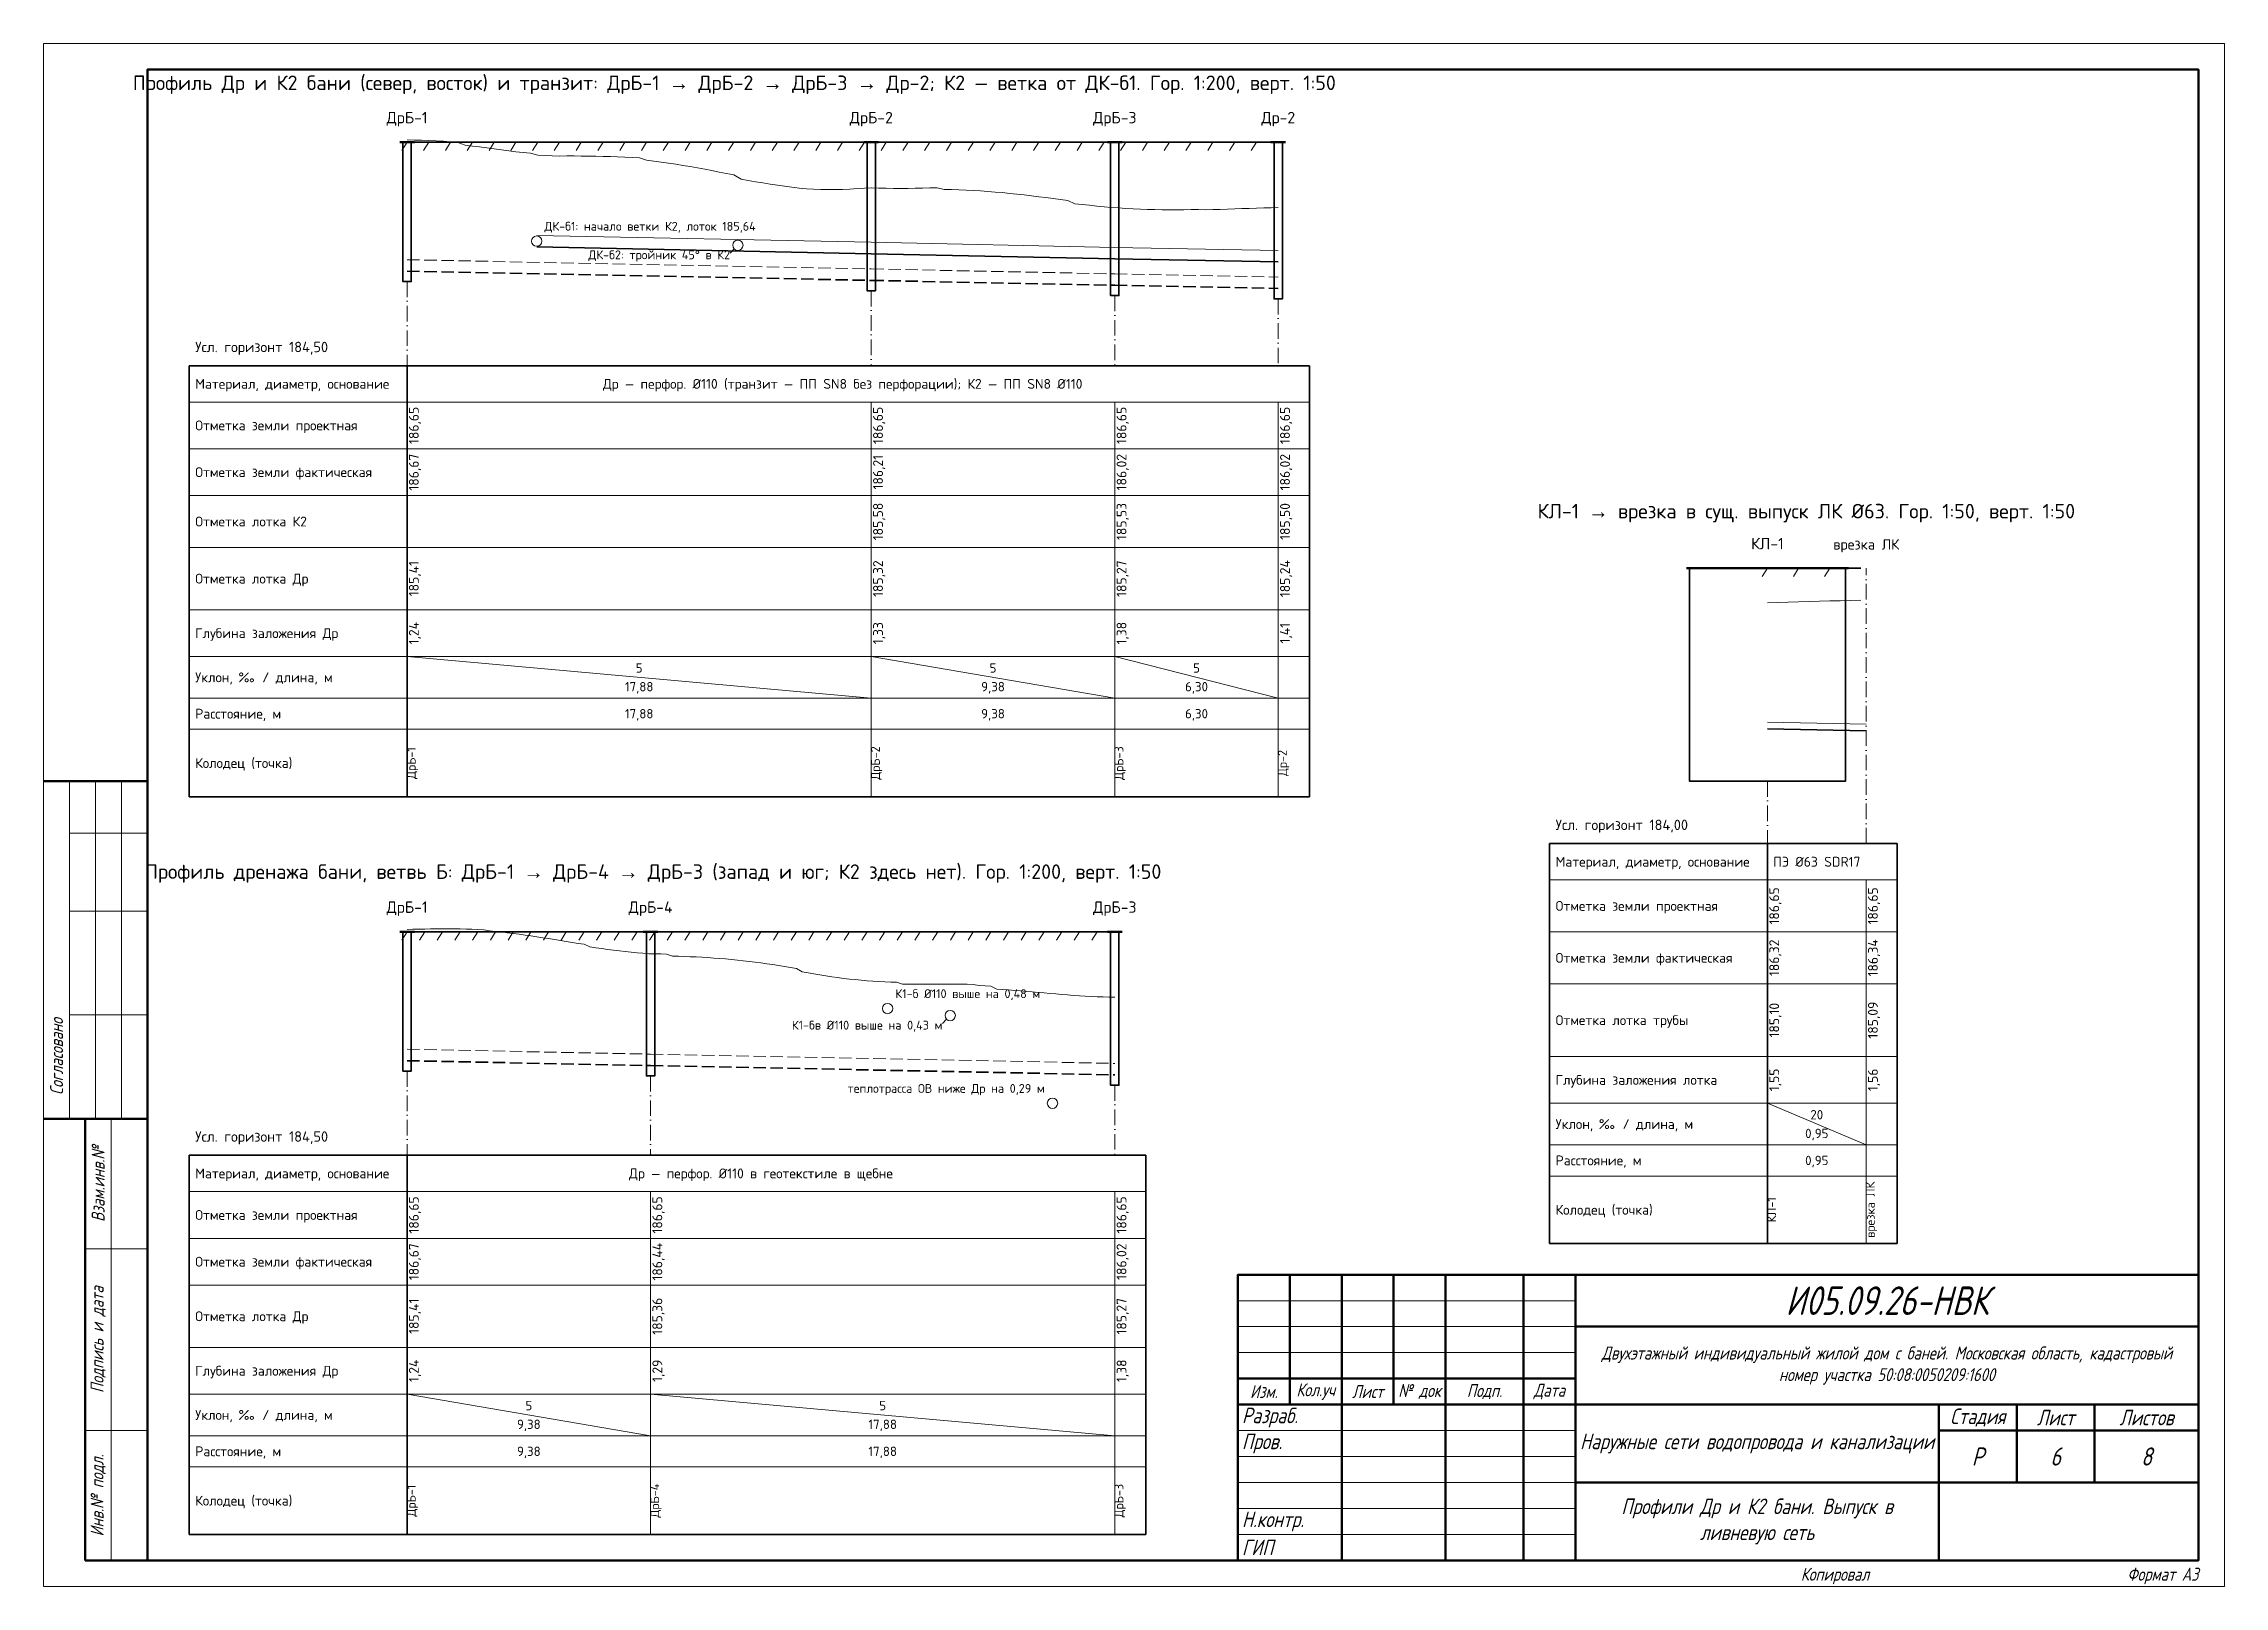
# Paper-space layout 'Лист' of a CAD drawing. Header units: millimetres. Extents: x 0 to 420, y 0 to 297.
import ezdxf
from ezdxf.enums import TextEntityAlignment as Align

# ---------------------------------------------------------------- set-up
doc = ezdxf.new("R2010")
doc.units = ezdxf.units.MM
doc.linetypes.add('ОВ_ШП', pattern=[460, 300, -80, 0, -80])
doc.linetypes.add('ОВ_ШТРИХ', pattern=[330, 240, -90])
for name, color, linetype, lineweight in [('НВК_грунт', 8, 'Continuous', 13), ('НВК_Др', 3, 'Continuous', 35), ('НВК_земля', 7, 'Continuous', 35), ('НВК_К2', 4, 'Continuous', 50), ('НВК_колодцы', 7, 'Continuous', 35), ('НВК_марки', 7, 'Continuous', 18), ('НВК_профиль', 7, 'Continuous', 18), ('НВК_текст', 7, 'Continuous', 18), ('Рамка', 7, 'Continuous', 50), ('Таблицы', 7, 'Continuous', 18), ('Текст', 7, 'Continuous', 18), ('Тонкие', 8, 'Continuous', 13)]:
    doc.layers.add(name, color=color, linetype=linetype, lineweight=lineweight)
doc.styles.add('GOST', font='isocpeur.ttf', dxfattribs={"width": 0.9})
doc.styles.add('GOST_I', font='isocpeur.ttf', dxfattribs={"width": 0.8})

psp = doc.layouts.new('Лист')

# ---------------------------------------------------------------- linework, layer by layer
at = {"layer": 'НВК_грунт'}
for points in [[(70, 278), (69, 276.4)], [(74.19, 278), (73.19, 276.4)], [(78.39, 278), (77.39, 276.4)], [(82.58, 278), (81.58, 276.4)], [(86.78, 278), (85.78, 276.4)], [(90.97, 278), (89.97, 276.4)], [(95.17, 278), (94.17, 276.4)], [(99.36, 278), (98.36, 276.4)], [(103.56, 278), (102.56, 276.4)], [(107.75, 278), (106.75, 276.4)], [(111.95, 278), (110.95, 276.4)], [(116.14, 278), (115.14, 276.4)], [(120.34, 278), (119.34, 276.4)], [(124.53, 278), (123.53, 276.4)], [(128.72, 278), (127.72, 276.4)], [(132.92, 278), (131.92, 276.4)], [(137.11, 278), (136.11, 276.4)], [(141.31, 278), (140.31, 276.4)], [(145.5, 278), (144.5, 276.4)], [(149.7, 278), (148.7, 276.4)], [(153.89, 278), (152.89, 276.4)], [(158.09, 278), (157.09, 276.4)], [(162.28, 278), (161.28, 276.4)], [(166.48, 278), (165.48, 276.4)], [(170.67, 278), (169.67, 276.4)], [(174.87, 278), (173.87, 276.4)], [(179.06, 278), (178.06, 276.4)], [(183.25, 278), (182.25, 276.4)], [(187.45, 278), (186.45, 276.4)], [(191.64, 278), (190.64, 276.4)], [(195.84, 278), (194.84, 276.4)], [(200.03, 278), (199.03, 276.4)], [(204.23, 278), (203.23, 276.4)], [(208.42, 278), (207.42, 276.4)], [(212.62, 278), (211.62, 276.4)], [(216.81, 278), (215.81, 276.4)], [(221.01, 278), (220.01, 276.4)], [(225.2, 278), (224.2, 276.4)], [(229.4, 278), (228.4, 276.4)], [(233.59, 278), (232.59, 276.4)], [(332, 196), (331, 194.4)], [(338, 196), (337, 194.4)], [(344, 196), (343, 194.4)], [(70, 126), (69, 124.4)], [(73.41, 126), (72.41, 124.4)], [(76.81, 126), (75.81, 124.4)], [(80.22, 126), (79.22, 124.4)], [(83.63, 126), (82.63, 124.4)], [(87.04, 126), (86.04, 124.4)], [(90.45, 126), (89.45, 124.4)], [(93.85, 126), (92.85, 124.4)], [(97.26, 126), (96.26, 124.4)], [(100.67, 126), (99.67, 124.4)], [(104.08, 126), (103.08, 124.4)], [(107.48, 126), (106.48, 124.4)], [(110.89, 126), (109.89, 124.4)], [(114.3, 126), (113.3, 124.4)], [(117.7, 126), (116.7, 124.4)], [(121.11, 126), (120.11, 124.4)], [(124.52, 126), (123.52, 124.4)], [(127.93, 126), (126.93, 124.4)], [(131.34, 126), (130.34, 124.4)], [(134.74, 126), (133.74, 124.4)], [(138.15, 126), (137.15, 124.4)], [(141.56, 126), (140.56, 124.4)], [(144.97, 126), (143.97, 124.4)], [(148.37, 126), (147.37, 124.4)], [(151.78, 126), (150.78, 124.4)], [(155.19, 126), (154.19, 124.4)], [(158.59, 126), (157.59, 124.4)], [(162, 126), (161, 124.4)], [(165.41, 126), (164.41, 124.4)], [(168.82, 126), (167.82, 124.4)], [(172.22, 126), (171.22, 124.4)], [(175.63, 126), (174.63, 124.4)], [(179.04, 126), (178.04, 124.4)], [(182.45, 126), (181.45, 124.4)], [(185.85, 126), (184.85, 124.4)], [(189.26, 126), (188.26, 124.4)], [(192.67, 126), (191.67, 124.4)], [(196.08, 126), (195.08, 124.4)], [(199.48, 126), (198.48, 124.4)], [(202.89, 126), (201.89, 124.4)]]:
    psp.add_lwpolyline(points, dxfattribs=at)
at = {"layer": 'НВК_грунт', "linetype": 'ОВ_ШТРИХ', "ltscale": 0.01}
for points in [[(70, 278.46), (71.4, 278.44), (72.8, 278.4), (74.19, 278.35), (75.59, 278.28), (76.99, 278.2), (78.39, 278.1), (79.79, 277.98), (81.19, 277.45), (82.58, 277.27), (83.98, 277.13), (85.38, 276.94), (86.78, 276.75), (88.18, 276.56), (89.57, 276.37), (90.97, 276.2), (92.37, 276.04), (93.77, 275.9), (95.17, 275.56), (96.57, 275.46), (97.96, 275.38), (99.36, 275.33), (100.76, 275.43), (102.16, 275.39), (103.56, 275.35), (104.96, 275.33), (106.35, 275.31), (107.75, 275.28), (109.15, 275.25), (110.55, 275.21), (111.95, 275.16), (113.34, 275.09), (114.74, 275), (116.14, 274.55), (117.54, 274.38), (118.94, 274.2), (120.34, 274), (121.73, 273.79), (123.13, 273.57), (124.53, 273.33), (125.93, 273.08), (127.33, 272.83), (128.72, 272.56), (130.12, 272.28), (131.52, 272), (132.92, 271.71), (134.32, 270.93), (135.72, 270.67), (137.11, 270.42), (138.51, 270.18), (139.91, 269.95), (141.31, 269.73), (142.71, 269.53), (144.1, 269.35), (145.5, 269.2), (146.9, 269.07), (148.3, 268.98), (149.7, 268.92), (151.1, 268.9), (152.49, 268.91), (153.89, 268.94), (155.29, 269), (156.69, 269.08), (158.09, 269.17), (159.49, 269.26), (160.88, 269.19), (162.28, 269.15), (163.68, 269.13), (165.08, 269.13), (166.48, 269.14), (167.87, 269.16), (169.27, 269.19), (170.67, 269.21), (172.07, 269.24), (173.47, 268.93), (174.87, 268.9), (176.26, 268.86), (177.66, 268.8), (179.06, 268.73), (180.46, 268.64), (181.86, 268.55), (183.25, 268.43), (184.65, 268.31), (186.05, 268.17), (187.45, 268.03), (188.85, 267.87), (190.25, 267.71), (191.64, 267.53), (193.04, 267.36), (194.44, 267.17), (195.84, 266.99), (197.24, 266.8), (198.63, 266.18), (200.03, 266.02), (201.43, 265.88), (202.83, 265.73), (204.23, 265.6), (205.63, 265.47), (207.02, 265.36), (208.42, 265.28), (209.82, 265.2), (211.22, 265.14), (212.62, 265.08), (214.02, 265.04), (215.41, 265.01), (216.81, 265), (218.21, 265), (219.61, 265.01), (221.01, 265.04), (222.4, 265.08), (223.8, 265), (225.2, 265.04), (226.6, 265.09), (228, 265.13), (229.4, 265.18), (230.79, 265.23), (232.19, 265.28), (233.59, 265.32), (234.99, 265.36), (236.39, 265.4), (237.78, 265.44)], [(332, 189.37), (334, 189.43), (336, 189.49), (338, 189.54), (340, 189.6), (342, 189.65), (344, 189.7), (346, 189.74), (348, 189.79), (350, 189.83)], [(70, 126.46), (71.14, 126.49), (72.27, 126.52), (73.41, 126.55), (74.54, 126.57), (75.68, 126.59), (76.81, 126.6), (77.95, 126.6), (79.09, 126.59), (80.22, 126.57), (81.36, 126.54), (82.49, 126.5), (83.63, 126.45), (84.77, 126.38), (85.9, 126.21), (87.04, 126.1), (88.17, 125.98), (89.31, 125.84), (90.45, 125.7), (91.58, 125.54), (92.72, 125.38), (93.85, 125.22), (94.99, 125.05), (96.12, 124.88), (97.26, 124.7), (98.4, 124.52), (99.53, 124.34), (100.67, 124.16), (101.8, 123.97), (102.94, 123.79), (104.08, 123.61), (105.21, 123.1), (106.35, 122.93), (107.48, 122.77), (108.62, 122.62), (109.75, 122.48), (110.89, 122.34), (112.03, 122.21), (113.16, 122.09), (114.3, 121.98), (115.43, 121.88), (116.57, 121.79), (117.7, 121.75), (118.84, 121.75), (119.98, 121.74), (121.11, 121.33), (122.25, 121.3), (123.38, 121.26), (124.52, 121.22), (125.66, 121.17), (126.79, 121.11), (127.93, 121.04), (129.06, 120.97), (130.2, 120.88), (131.34, 120.79), (132.47, 120.68), (133.61, 120.57), (134.74, 120.45), (135.88, 120.31), (137.01, 120.17), (138.15, 120.02), (139.29, 119.86), (140.42, 119.69), (141.56, 119.51), (142.69, 119.33), (143.83, 119.14), (144.97, 118.95), (146.1, 118.28), (147.24, 118.09), (148.37, 117.9), (149.51, 117.71), (150.64, 117.53), (151.78, 117.35), (152.92, 117.19), (154.05, 117.03), (155.19, 116.88), (156.32, 116.8), (157.46, 116.68), (158.59, 116.58), (159.73, 116.49), (160.87, 116.42), (162, 116.36), (163.14, 116.32), (164.27, 116.3), (165.41, 115.93), (166.55, 115.93), (167.68, 115.93), (168.82, 115.93), (169.95, 115.94), (171.09, 115.95), (172.22, 115.96), (173.36, 115.96), (174.5, 115.96), (175.63, 115.95), (176.77, 115.94), (177.9, 115.92), (179.04, 115.88), (180.18, 115.67), (181.31, 115.62), (182.45, 115.55), (183.58, 114.99), (184.72, 114.91), (185.85, 114.82), (186.99, 114.73), (188.13, 114.63), (189.26, 114.54), (190.4, 114.44), (191.53, 114.34), (192.67, 114.24), (193.81, 114.14), (194.94, 114.04), (196.08, 113.95), (197.21, 113.87), (198.35, 113.78), (199.48, 113.71), (200.62, 113.64), (201.76, 113.58), (202.89, 113.52), (204.03, 113.48), (205.16, 113.44), (206.3, 113.41)]]:
    psp.add_lwpolyline(points, dxfattribs=at)
at = {"layer": 'НВК_Др', "linetype": 'ОВ_ШТРИХ', "lineweight": 18, "ltscale": 0.01}
for points in [[(70, 255.4), (159.4, 253.62)], [(159.4, 253.62), (206.3, 252.68)], [(206.3, 252.68), (237.78, 252.06)], [(70, 103.4), (116.9, 102.46)], [(116.9, 102.46), (206.3, 100.68)]]:
    psp.add_lwpolyline(points, dxfattribs=at)
at = {"layer": 'НВК_Др', "linetype": 'ОВ_ШТРИХ', "lineweight": 35, "ltscale": 0.01}
for points in [[(70, 253.2), (159.4, 251.42)], [(159.4, 251.42), (206.3, 250.48)], [(206.3, 250.48), (237.78, 249.86)], [(70, 101.2), (116.9, 100.26)], [(116.9, 100.26), (206.3, 98.48)]]:
    psp.add_lwpolyline(points, dxfattribs=at)
at = {"layer": 'НВК_земля'}
for points in [[(70, 278), (71.4, 278), (72.8, 278), (74.19, 278), (75.59, 278), (76.99, 278), (78.39, 278), (79.79, 278), (81.19, 278), (82.58, 278), (83.98, 278), (85.38, 278), (86.78, 278), (88.18, 278), (89.57, 278), (90.97, 278), (92.37, 278), (93.77, 278), (95.17, 278), (96.57, 278), (97.96, 278), (99.36, 278), (100.76, 278), (102.16, 278), (103.56, 278), (104.96, 278), (106.35, 278), (107.75, 278), (109.15, 278), (110.55, 278), (111.95, 278), (113.34, 278), (114.74, 278), (116.14, 278), (117.54, 278), (118.94, 278), (120.34, 278), (121.73, 278), (123.13, 278), (124.53, 278), (125.93, 278), (127.33, 278), (128.72, 278), (130.12, 278), (131.52, 278), (132.92, 278), (134.32, 278), (135.72, 278), (137.11, 278), (138.51, 278), (139.91, 278), (141.31, 278), (142.71, 278), (144.1, 278), (145.5, 278), (146.9, 278), (148.3, 278), (149.7, 278), (151.1, 278), (152.49, 278), (153.89, 278), (155.29, 278), (156.69, 278), (158.09, 278), (159.49, 278), (160.88, 278), (162.28, 278), (163.68, 278), (165.08, 278), (166.48, 278), (167.87, 278), (169.27, 278), (170.67, 278), (172.07, 278), (173.47, 278), (174.87, 278), (176.26, 278), (177.66, 278), (179.06, 278), (180.46, 278), (181.86, 278), (183.25, 278), (184.65, 278), (186.05, 278), (187.45, 278), (188.85, 278), (190.25, 278), (191.64, 278), (193.04, 278), (194.44, 278), (195.84, 278), (197.24, 278), (198.63, 278), (200.03, 278), (201.43, 278), (202.83, 278), (204.23, 278), (205.63, 278), (207.02, 278), (208.42, 278), (209.82, 278), (211.22, 278), (212.62, 278), (214.02, 278), (215.41, 278), (216.81, 278), (218.21, 278), (219.61, 278), (221.01, 278), (222.4, 278), (223.8, 278), (225.2, 278), (226.6, 278), (228, 278), (229.4, 278), (230.79, 278), (232.19, 278), (233.59, 278), (234.99, 278), (236.39, 278), (237.78, 278)], [(332, 196), (334, 196), (336, 196), (338, 196), (340, 196), (342, 196), (344, 196), (346, 196), (348, 196), (350, 196)], [(70, 126), (71.14, 126), (72.27, 126), (73.41, 126), (74.54, 126), (75.68, 126), (76.81, 126), (77.95, 126), (79.09, 126), (80.22, 126), (81.36, 126), (82.49, 126), (83.63, 126), (84.77, 126), (85.9, 126), (87.04, 126), (88.17, 126), (89.31, 126), (90.45, 126), (91.58, 126), (92.72, 126), (93.85, 126), (94.99, 126), (96.12, 126), (97.26, 126), (98.4, 126), (99.53, 126), (100.67, 126), (101.8, 126), (102.94, 126), (104.08, 126), (105.21, 126), (106.35, 126), (107.48, 126), (108.62, 126), (109.75, 126), (110.89, 126), (112.03, 126), (113.16, 126), (114.3, 126), (115.43, 126), (116.57, 126), (117.7, 126), (118.84, 126), (119.98, 126), (121.11, 126), (122.25, 126), (123.38, 126), (124.52, 126), (125.66, 126), (126.79, 126), (127.93, 126), (129.06, 126), (130.2, 126), (131.34, 126), (132.47, 126), (133.61, 126), (134.74, 126), (135.88, 126), (137.01, 126), (138.15, 126), (139.29, 126), (140.42, 126), (141.56, 126), (142.69, 126), (143.83, 126), (144.97, 126), (146.1, 126), (147.24, 126), (148.37, 126), (149.51, 126), (150.64, 126), (151.78, 126), (152.92, 126), (154.05, 126), (155.19, 126), (156.32, 126), (157.46, 126), (158.59, 126), (159.73, 126), (160.87, 126), (162, 126), (163.14, 126), (164.27, 126), (165.41, 126), (166.55, 126), (167.68, 126), (168.82, 126), (169.95, 126), (171.09, 126), (172.22, 126), (173.36, 126), (174.5, 126), (175.63, 126), (176.77, 126), (177.9, 126), (179.04, 126), (180.18, 126), (181.31, 126), (182.45, 126), (183.58, 126), (184.72, 126), (185.85, 126), (186.99, 126), (188.13, 126), (189.26, 126), (190.4, 126), (191.53, 126), (192.67, 126), (193.81, 126), (194.94, 126), (196.08, 126), (197.21, 126), (198.35, 126), (199.48, 126), (200.62, 126), (201.76, 126), (202.89, 126), (204.03, 126), (205.16, 126), (206.3, 126)]]:
    psp.add_lwpolyline(points, dxfattribs=at)
at = {"layer": 'НВК_К2', "lineweight": 18}
for points in [[(94.96, 260.08), (159.4, 258.76)], [(159.4, 258.76), (206.3, 257.78)], [(206.3, 257.78), (237.78, 257.2)], [(332, 166.36), (351.01, 165.98)]]:
    psp.add_lwpolyline(points, dxfattribs=at)
at = {"layer": 'НВК_К2', "lineweight": 35}
for points in [[(94.96, 257.88), (159.4, 256.56)], [(159.4, 256.56), (206.3, 255.58)], [(206.3, 255.58), (237.78, 255)], [(332, 165.1), (351.01, 164.72)]]:
    psp.add_lwpolyline(points, dxfattribs=at)
at = {"layer": 'НВК_колодцы', "lineweight": 50}
for points in [[(68.6, 278), (71.4, 278)], [(158, 278), (160.8, 278)], [(204.9, 278), (207.7, 278)], [(236.38, 278), (239.18, 278)], [(316.4, 196), (347.6, 196)], [(68.6, 126), (71.4, 126)], [(115.5, 126), (118.3, 126)], [(204.9, 126), (207.7, 126)]]:
    psp.add_lwpolyline(points, dxfattribs=at)
at = {"layer": 'НВК_колодцы', "lineweight": 35}
for points in [[(69.2, 278), (69.2, 251.2), (70.8, 251.2), (70.8, 278)], [(158.6, 278), (158.6, 249.42), (160.2, 249.42), (160.2, 278)], [(205.5, 278), (205.5, 248.48), (207.1, 248.48), (207.1, 278)], [(236.98, 278), (236.98, 247.86), (238.58, 247.86), (238.58, 278)], [(317, 196), (317, 155), (347, 155), (347, 196)], [(69.2, 126), (69.2, 99.2), (70.8, 99.2), (70.8, 126)], [(116.1, 126), (116.1, 98.26), (117.7, 98.26), (117.7, 126)], [(205.5, 126), (205.5, 96.48), (207.1, 96.48), (207.1, 126)]]:
    psp.add_lwpolyline(points, dxfattribs=at)
at = {"layer": 'НВК_марки'}
for points in [[(133.01, 257.48), (132.21, 256.68)], [(173.9, 109.18), (173.1, 108.38)]]:
    psp.add_lwpolyline(points, dxfattribs=at)
for centre in [(94.96, 258.98), (133.71, 258.18), (162.55, 111.24), (174.6, 109.88), (194.3, 93)]:
    psp.add_circle(centre, 1, dxfattribs=at)
at = {"layer": 'НВК_профиль', "linetype": 'ОВ_ШП', "ltscale": 0.01}
for points in [[(70, 251.2), (70, 235)], [(159.4, 249.42), (159.4, 235)], [(206.3, 248.48), (206.3, 235)], [(237.78, 247.86), (237.78, 235)], [(351.01, 143), (351.01, 196)], [(332, 155), (332, 143)], [(70, 99.2), (70, 83)], [(116.9, 98.26), (116.9, 83)], [(206.3, 96.48), (206.3, 83)]]:
    psp.add_lwpolyline(points, dxfattribs=at)
at = {"layer": 'НВК_профиль', "lineweight": 35}
for points in [[(28, 235), (243.78, 235)], [(28, 152), (28, 235)], [(70, 152), (70, 235)], [(243.78, 152), (243.78, 235)], [(28, 152), (243.78, 152)], [(290, 143), (357.01, 143)], [(290, 66), (290, 143)], [(332, 66), (332, 143)], [(357.01, 66), (357.01, 143)], [(28, 83), (212.3, 83)], [(28, 10), (28, 83)], [(70, 10), (70, 83)], [(212.3, 10), (212.3, 83)], [(290, 66), (357.01, 66)], [(28, 10), (212.3, 10)]]:
    psp.add_lwpolyline(points, dxfattribs=at)
at = {"layer": 'НВК_профиль', "lineweight": 18}
for points in [[(28, 228), (243.78, 228)], [(28, 219), (243.78, 219)], [(28, 210), (243.78, 210)], [(28, 200), (243.78, 200)], [(28, 188), (243.78, 188)], [(28, 179), (243.78, 179)], [(28, 171), (243.78, 171)], [(28, 165), (243.78, 165)], [(290, 136), (357.01, 136)], [(290, 126), (357.01, 126)], [(290, 116), (357.01, 116)], [(290, 102), (357.01, 102)], [(290, 93), (357.01, 93)], [(290, 85), (357.01, 85)], [(28, 76), (212.3, 76)], [(290, 79), (357.01, 79)], [(28, 67), (212.3, 67)], [(28, 58), (212.3, 58)], [(28, 46), (212.3, 46)], [(28, 37), (212.3, 37)], [(28, 29), (212.3, 29)], [(28, 23), (212.3, 23)]]:
    psp.add_lwpolyline(points, dxfattribs=at)
at = {"layer": 'НВК_профиль'}
for points in [[(70, 219), (70, 228)], [(159.4, 219), (159.4, 228)], [(206.3, 219), (206.3, 228)], [(237.78, 219), (237.78, 228)], [(70, 210), (70, 219)], [(159.4, 210), (159.4, 219)], [(206.3, 210), (206.3, 219)], [(237.78, 210), (237.78, 219)], [(70, 200), (70, 210)], [(159.4, 200), (159.4, 210)], [(206.3, 200), (206.3, 210)], [(237.78, 200), (237.78, 210)], [(70, 188), (70, 200)], [(159.4, 188), (159.4, 200)], [(206.3, 188), (206.3, 200)], [(237.78, 188), (237.78, 200)], [(70, 179), (70, 188)], [(159.4, 179), (159.4, 188)], [(206.3, 179), (206.3, 188)], [(237.78, 179), (237.78, 188)], [(70, 171), (70, 179)], [(70, 179), (159.4, 171)], [(159.4, 171), (159.4, 179)], [(159.4, 179), (206.3, 171)], [(206.3, 171), (206.3, 179)], [(206.3, 179), (237.78, 171)], [(237.78, 171), (237.78, 179)], [(70, 165), (70, 171)], [(70, 165), (70, 171)], [(159.4, 165), (159.4, 171)], [(159.4, 165), (159.4, 171)], [(159.4, 165), (159.4, 171)], [(206.3, 165), (206.3, 171)], [(206.3, 165), (206.3, 171)], [(206.3, 165), (206.3, 171)], [(237.78, 165), (237.78, 171)], [(237.78, 165), (237.78, 171)], [(70, 152), (70, 165)], [(159.4, 152), (159.4, 165)], [(206.3, 152), (206.3, 165)], [(237.78, 152), (237.78, 165)], [(332, 126), (332, 136)], [(351.01, 126), (351.01, 136)], [(332, 116), (332, 126)], [(351.01, 116), (351.01, 126)], [(332, 102), (332, 116)], [(351.01, 102), (351.01, 116)], [(332, 93), (332, 102)], [(351.01, 93), (351.01, 102)], [(332, 85), (332, 93)], [(332, 93), (351.01, 85)], [(351.01, 85), (351.01, 93)], [(332, 79), (332, 85)], [(332, 79), (332, 85)], [(351.01, 79), (351.01, 85)], [(351.01, 79), (351.01, 85)], [(70, 67), (70, 76)], [(116.9, 67), (116.9, 76)], [(206.3, 67), (206.3, 76)], [(332, 66), (332, 79)], [(351.01, 66), (351.01, 79)], [(70, 58), (70, 67)], [(116.9, 58), (116.9, 67)], [(206.3, 58), (206.3, 67)], [(70, 46), (70, 58)], [(116.9, 46), (116.9, 58)], [(206.3, 46), (206.3, 58)], [(70, 37), (70, 46)], [(116.9, 37), (116.9, 46)], [(206.3, 37), (206.3, 46)], [(70, 29), (70, 37)], [(70, 37), (116.9, 29)], [(116.9, 29), (116.9, 37)], [(116.9, 37), (206.3, 29)], [(206.3, 29), (206.3, 37)], [(70, 23), (70, 29)], [(70, 23), (70, 29)], [(116.9, 23), (116.9, 29)], [(116.9, 23), (116.9, 29)], [(116.9, 23), (116.9, 29)], [(206.3, 23), (206.3, 29)], [(206.3, 23), (206.3, 29)], [(70, 10), (70, 23)], [(116.9, 10), (116.9, 23)], [(206.3, 10), (206.3, 23)]]:
    psp.add_lwpolyline(points, dxfattribs=at)
at = {"layer": 'Рамка', "lineweight": 50}
for points in [[(20, 5), (415, 5), (415, 292), (20, 292)], [(230, 5), (415, 5), (415, 60), (230, 60)]]:
    psp.add_lwpolyline(points, close=True, dxfattribs=at)
at = {"layer": 'Таблицы', "lineweight": 50}
for p, q in [((0, 155), (20, 155)), ((0, 90), (20, 90)), ((8, 5), (8, 90)), ((240, 35), (240, 60)), ((250, 5), (250, 60)), ((260, 35), (260, 60)), ((270, 5), (270, 60)), ((285, 5), (285, 60)), ((295, 5), (295, 60)), ((295, 50), (415, 50)), ((230, 40), (295, 40)), ((230, 35), (415, 35)), ((365, 5), (365, 35)), ((380, 20), (380, 35)), ((395, 20), (395, 35)), ((365, 30), (415, 30)), ((295, 20), (415, 20)), ((8, 5), (20, 5))]:
    psp.add_line(p, q, dxfattribs=at)
at = {"layer": 'Таблицы'}
for p, q in [((5, 90), (5, 155)), ((10, 90), (10, 155)), ((15, 90), (15, 155)), ((5, 145), (20, 145)), ((5, 130), (20, 130)), ((5, 110), (20, 110)), ((13, 5), (13, 90)), ((8, 65), (20, 65)), ((8, 30), (20, 30))]:
    psp.add_line(p, q, dxfattribs=at)
at = {"layer": 'Таблицы', "lineweight": 18}
for p, q in [((230, 55), (295, 55)), ((230, 50), (295, 50)), ((230, 45), (295, 45)), ((230, 30), (295, 30)), ((230, 25), (295, 25)), ((230, 20), (295, 20)), ((230, 15), (295, 15)), ((230, 10), (295, 10))]:
    psp.add_line(p, q, dxfattribs=at)
at = {"layer": 'Тонкие'}
psp.add_lwpolyline([(0, 0), (420, 0), (420, 297), (0, 297)], close=True, dxfattribs=at)

# ---------------------------------------------------------------- texts
at = {"layer": 'НВК_марки', "style": 'GOST'}
for s, height, p in [('ДрБ-1', 2.2, (70, 281)), ('ДрБ-2', 2.2, (159.4, 281)), ('ДрБ-3', 2.2, (206.3, 281)), ('Др-2', 2.2, (237.78, 281)), ('КЛ-1', 2.2, (332, 199)), ('врезка ЛК', 2, (351.01, 199)), ('ДрБ-1', 2.2, (70, 129)), ('ДрБ-4', 2.2, (116.9, 129)), ('ДрБ-3', 2.2, (206.3, 129))]:
    psp.add_text(s, height=height, dxfattribs=at).set_placement(p, align=Align.BOTTOM_CENTER)
for s, p in [('ДК-б1: начало ветки К2, лоток 185,64', (96.46, 260.48)), ('К1-б Ø110 выше на 0,48 м', (164.05, 112.74))]:
    psp.add_text(s, height=1.7, dxfattribs=at).set_placement(p, align=Align.BOTTOM_LEFT)
for s, p in [('ДК-б2: тройник 45° в К2', (132.21, 254.98)), ('К1-бв Ø110 выше на 0,43 м', (173.1, 106.68)), ('теплотрасса ОВ ниже Др на 0,29 м', (192.8, 94.5))]:
    psp.add_text(s, height=1.7, dxfattribs=at).set_placement(p, align=Align.BOTTOM_RIGHT)
at = {"layer": 'НВК_текст', "style": 'GOST'}
for s, height, p in [('Профиль Др и К2 бани (север, восток) и транзит: ДрБ-1 → ДрБ-2 → ДрБ-3 → Др-2; К2 — ветка от ДК-б1. Гор. 1:200, верт. 1:50', 2.8, (133.03, 289.46)), ('Др — перфор. Ø110 (транзит — ПП SN8 без перфорации); К2 — ПП SN8 Ø110', 1.9, (153.89, 231.5)), ('КЛ-1 → врезка в сущ. выпуск ЛК Ø63. Гор. 1:50, верт. 1:50', 2.8, (339.48, 207)), ('5', 1.8, (114.7, 176.8)), ('5', 1.8, (182.85, 176.8)), ('5', 1.8, (222.04, 176.8)), ('17,88', 1.8, (114.7, 173.2)), ('9,38', 1.8, (182.85, 173.2)), ('6,30', 1.8, (222.04, 173.2)), ('17,88', 1.8, (114.7, 168)), ('9,38', 1.8, (182.85, 168)), ('6,30', 1.8, (222.04, 168)), ('Профиль дренажа бани, ветвь Б: ДрБ-1 → ДрБ-4 → ДрБ-3 (запад и юг; К2 здесь нет). Гор. 1:200, верт. 1:50', 2.8, (117.4, 137.6)), ('ПЭ Ø63 SDR17', 1.9, (341.5, 139.5)), ('20', 1.8, (341.5, 90.8)), ('0,95', 1.8, (341.5, 87.2)), ('Др — перфор. Ø110 в геотекстиле в щебне', 1.9, (138.15, 79.5)), ('0,95', 1.8, (341.5, 82)), ('5', 1.8, (93.45, 34.8)), ('5', 1.8, (161.6, 34.8)), ('9,38', 1.8, (93.45, 31.2)), ('17,88', 1.8, (161.6, 31.2)), ('9,38', 1.8, (93.45, 26)), ('17,88', 1.8, (161.6, 26))]:
    psp.add_text(s, height=height, dxfattribs=at).set_placement(p, align=Align.MIDDLE_CENTER)
for s, p in [('Усл. горизонт 184,50', (29.2, 237)), ('Усл. горизонт 184,00', (291.2, 145)), ('Усл. горизонт 184,50', (29.2, 85))]:
    psp.add_text(s, height=2, dxfattribs=at).set_placement(p, align=Align.BOTTOM_LEFT)
for s, p in [('Материал, диаметр, основание', (29.2, 231.5)), ('Отметка земли проектная', (29.2, 223.5)), ('Отметка земли фактическая', (29.2, 214.5)), ('Отметка лотка К2', (29.2, 205)), ('Отметка лотка Др', (29.2, 194)), ('Глубина заложения Др', (29.2, 183.5)), ('Уклон, ‰ / длина, м', (29.2, 175)), ('Расстояние, м', (29.2, 168)), ('Колодец (точка)', (29.2, 158.5)), ('Материал, диаметр, основание', (291.2, 139.5)), ('Отметка земли проектная', (291.2, 131)), ('Отметка земли фактическая', (291.2, 121)), ('Отметка лотка трубы', (291.2, 109)), ('Глубина заложения лотка', (291.2, 97.5)), ('Уклон, ‰ / длина, м', (291.2, 89)), ('Материал, диаметр, основание', (29.2, 79.5)), ('Расстояние, м', (291.2, 82)), ('Отметка земли проектная', (29.2, 71.5)), ('Колодец (точка)', (291.2, 72.5)), ('Отметка земли фактическая', (29.2, 62.5)), ('Отметка лотка Др', (29.2, 52)), ('Глубина заложения Др', (29.2, 41.5)), ('Уклон, ‰ / длина, м', (29.2, 33)), ('Расстояние, м', (29.2, 26)), ('Колодец (точка)', (29.2, 16.5))]:
    psp.add_text(s, height=1.9, dxfattribs=at).set_placement(p, align=Align.MIDDLE_LEFT)
for s, height, p in [('186,65', 1.9, (71.3, 223.5)), ('186,65', 1.9, (160.7, 223.5)), ('186,65', 1.9, (207.6, 223.5)), ('186,65', 1.9, (239.08, 223.5)), ('186,67', 1.9, (71.3, 214.5)), ('186,21', 1.9, (160.7, 214.5)), ('186,02', 1.9, (207.6, 214.5)), ('186,02', 1.9, (239.08, 214.5)), ('185,58', 1.9, (160.7, 205)), ('185,53', 1.9, (207.6, 205)), ('185,50', 1.9, (239.08, 205)), ('185,24', 1.9, (239.08, 194)), ('185,41', 1.9, (71.3, 194)), ('185,32', 1.9, (160.7, 194)), ('185,27', 1.9, (207.6, 194)), ('1,24', 1.9, (71.3, 183.5)), ('1,33', 1.9, (160.7, 183.5)), ('1,38', 1.9, (207.6, 183.5)), ('1,41', 1.9, (239.08, 183.5)), ('ДрБ-1', 1.7, (70.8, 158.5)), ('ДрБ-2', 1.7, (160.2, 158.5)), ('ДрБ-3', 1.7, (207.1, 158.5)), ('Др-2', 1.7, (238.58, 158.5)), ('186,65', 1.9, (333.3, 131)), ('186,65', 1.9, (352.31, 131)), ('186,32', 1.9, (333.3, 121)), ('186,34', 1.9, (352.31, 121)), ('185,10', 1.9, (333.3, 109)), ('185,09', 1.9, (352.31, 109)), ('1,55', 1.9, (333.3, 97.5)), ('1,56', 1.9, (352.31, 97.5)), ('врезка ЛК', 1.7, (351.81, 72.5)), ('186,65', 1.9, (71.3, 71.5)), ('186,65', 1.9, (118.2, 71.5)), ('186,65', 1.9, (207.6, 71.5)), ('КЛ-1', 1.7, (332.8, 72.5)), ('186,67', 1.9, (71.3, 62.5)), ('186,44', 1.9, (118.2, 62.5)), ('186,02', 1.9, (207.6, 62.5)), ('185,41', 1.9, (71.3, 52)), ('185,36', 1.9, (118.2, 52)), ('185,27', 1.9, (207.6, 52)), ('1,24', 1.9, (71.3, 41.5)), ('1,29', 1.9, (118.2, 41.5)), ('1,38', 1.9, (207.6, 41.5)), ('ДрБ-1', 1.7, (70.8, 16.5)), ('ДрБ-4', 1.7, (117.7, 16.5)), ('ДрБ-3', 1.7, (207.1, 16.5))]:
    psp.add_text(s, height=height, rotation=90, dxfattribs=at).set_placement(p, align=Align.MIDDLE_CENTER)
at = {"layer": 'Текст', "char_height": 2.5, "attachment_point": 5, "rotation": 90, "style": 'GOST_I'}
for s, insert in [('{\\W0.8;\\Q15;Согласовано}', (2.5, 102)), ('{\\W0.8;\\Q15;Взам.инв.№}', (10.5, 77.5)), ('{\\W0.8;\\Q15;Подпись и дата}', (10.5, 47.5)), ('{\\W0.8;\\Q15;Инв.№ подл.}', (10.5, 17.5))]:
    psp.add_mtext(s, dxfattribs=dict(at, insert=insert))
at = {"layer": 'Текст', "style": 'GOST_I'}
for s, insert, char_height, attachment_point in [('{\\W0.8;\\Q15;И05.09.26-НВК}', (355, 55), 5.5, 5), ('{\\W0.8;\\Q15;Изм.}', (235, 37.5), 2.5, 5), ('{\\W0.8;\\Q15;Кол.уч}', (245, 37.5), 2.5, 5), ('{\\W0.8;\\Q15;Лист}', (255, 37.5), 2.5, 5), ('{\\W0.8;\\Q15;№ док}', (265, 37.5), 2.5, 5), ('{\\W0.8;\\Q15;Подп.}', (277.5, 37.5), 2.5, 5), ('{\\W0.8;\\Q15;Дата}', (290, 37.5), 2.5, 5), ('{\\W0.8;\\Q15;Разраб.}', (230.8, 32.5), 3, 4), ('{\\W0.8;\\Q15;Стадия}', (372.5, 32.5), 3, 5), ('{\\W0.8;\\Q15;Лист}', (387.5, 32.5), 3, 5), ('{\\W0.8;\\Q15;Листов}', (405, 32.5), 3, 5), ('{\\W0.8;\\Q15;Пров.}', (230.8, 27.5), 3, 4), ('{\\W0.8;\\Q15;}', (250.8, 32.5), 3, 4), ('{\\W0.8;\\Q15;}', (285.6, 32.5), 3, 4), ('{\\W0.8;\\Q15;}', (250.8, 27.5), 3, 4), ('{\\W0.8;\\Q15;}', (285.6, 27.5), 3, 4), ('{\\W0.8;\\Q15;Р}', (372.5, 25), 3.5, 5), ('{\\W0.8;\\Q15;6}', (387.5, 25), 3.5, 5), ('{\\W0.8;\\Q15;8}', (405, 25), 3.5, 5), ('{\\W0.8;\\Q15;Н.контр.}', (230.8, 12.5), 3, 4), ('{\\W0.8;\\Q15;ГИП}', (230.8, 7.5), 3, 4), ('{\\W0.8;\\Q15;}', (250.8, 12.5), 3, 4), ('{\\W0.8;\\Q15;}', (285.6, 12.5), 3, 4), ('{\\W0.8;\\Q15;}', (250.8, 7.5), 3, 4), ('{\\W0.8;\\Q15;}', (285.6, 7.5), 3, 4), ('{\\W0.8;\\Q15;Копировал}', (345, 2), 2.5, 5), ('{\\W0.8;\\Q15;Формат А3}', (415, 2), 2.5, 6)]:
    psp.add_mtext(s, dxfattribs=dict(at, insert=insert, char_height=char_height, attachment_point=attachment_point))
at = {"layer": 'Текст', "attachment_point": 5, "style": 'GOST_I'}
for s, insert, char_height, width in [('{\\W0.8;\\Q15;Двухэтажный индивидуальный жилой дом с баней. Московская область, кадастровый номер участка 50:08:0050209:1600}', (355, 42.5), 2.5, 116), ('{\\W0.8;\\Q15;Наружные сети водопровода и канализации}', (330, 27.5), 3, 66), ('{\\W0.8;\\Q15;Профили Др и К2 бани. Выпуск в ливневую сеть}', (330, 12.5), 3, 66)]:
    psp.add_mtext(s, dxfattribs=dict(at, insert=insert, char_height=char_height, width=width))

doc.saveas('drawing.dxf')
